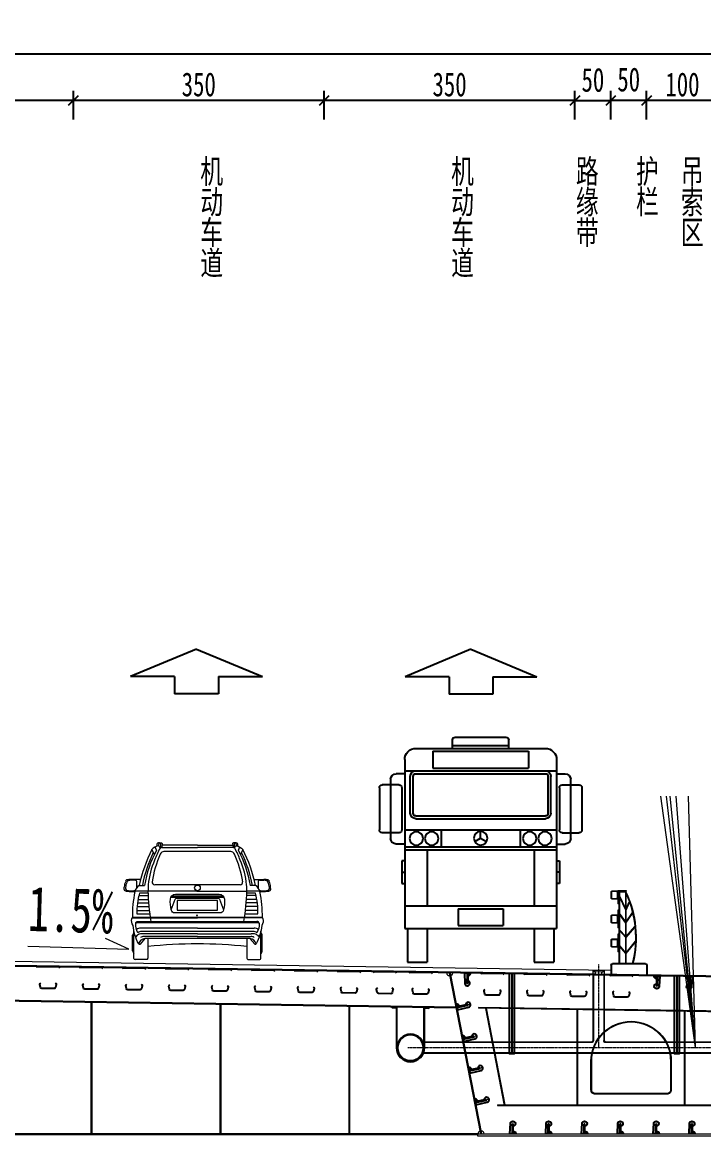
# Model space of a CAD drawing. Extents: x -2611510 to 1021013, y -44073 to 90887.
# Drawn here: x 842984 to 852494, y 47572 to 63108 of the extents above; entities that cross this region are included whole.
import ezdxf

# ---------------------------------------------------------------- set-up
doc = ezdxf.new("R2010")
doc.units = 0
doc.linetypes.add('CENTER', pattern=[2, 1.25, -0.25, 0.25, -0.25])
doc.layers.get('Defpoints').update_dxf_attribs({"color": 8})
for name, color, linetype in [('Dim', 4, 'Continuous'), ('HZ', 2, 'Continuous'), ('车', 4, 'Continuous')]:
    doc.layers.add(name, color=color, linetype=linetype)
for name, color, linetype, lineweight in [('中心线', 2, 'CENTER', 15), ('文字', 7, 'Continuous', 15), ('标注', 3, 'Continuous', 18), ('细实线', 7, 'Continuous', 15), ('钢板粗线', 1, 'Continuous', 25), ('钢板细线', 6, 'Continuous', 15)]:
    doc.layers.add(name, color=color, linetype=linetype, lineweight=lineweight)
doc.styles.add('fs', font='', dxfattribs={"width": 0.7})
doc.styles.add('仿宋字', font='', dxfattribs={"width": 0.7})
doc.styles.get('fs').set_extended_font_data('仿宋_GB2312')
doc.styles.get('仿宋字').set_extended_font_data('仿宋_GB2312')
doc.dimstyles.new('750', dxfattribs={"dimscale": 0, "dimtxt": 2.5, "dimasz": 1, "dimexe": 1, "dimexo": 1, "dimgap": 0, "dimtad": 0, "dimdec": 0, "dimlfac": 0.1, "dimrnd": 0.1, "dimzin": 12, "dimdsep": 46, "dimtxsty": '仿宋字', "dimblk": 'OBLIQUE', "dimcen": -1, "dimclrd": 256, "dimclre": 256, "dimclrt": 256, "dimadec": 4, "dimazin": 0, "dimtp": 2, "dimtm": 3, "dimtfac": 0.5, "dimtdec": 0, "dimtmove": 2, "dimatfit": 3, "dimldrblk": 'OBLIQUE', "dimfxl": 3, "dimfxlon": 1, "dimtvp": 0.7, "dimtolj": 1, "dimtzin": 12, "dimarcsym": 0})

# ---------------------------------------------------------------- blocks, each defined once
blk = doc.blocks.new('_Oblique')
at = {"color": 0, "linetype": 'ByBlock', "lineweight": -2}
blk.add_line((-0.5, -0.5), (0.5, 0.5), dxfattribs=at)
blk = doc.blocks.new('*D80')
at = {"layer": 'Defpoints', "color": 0, "transparency": 16777216}
for p in [(840197, 62017), (840197, 60194), (843697, 60194)]:
    blk.add_point(p, dxfattribs=at)
at = {"layer": 'Dim', "lineweight": -2, "transparency": 16777216}
for p, q in [((840197, 61750), (840197, 62150)), ((843697, 61750), (843697, 62150)), ((843697, 62017), (840197, 62017))]:
    blk.add_line(p, q, dxfattribs=at)
at = {"layer": 'Dim', "lineweight": -2, "transparency": 16777216, "xscale": 133.3333333333333, "yscale": 133.3333333333333, "zscale": 133.3333333333333, "rotation": 180}
blk.add_blockref('_Oblique', (840197, 62017), dxfattribs=at)
at = {"layer": 'Dim', "lineweight": -2, "transparency": 16777216, "xscale": 133.3333333333333, "yscale": 133.3333333333333, "zscale": 133.3333333333333}
blk.add_blockref('_Oblique', (843697, 62017), dxfattribs=at)
at = {"layer": 'Dim', "transparency": 16777216, "insert": (841947, 62239), "char_height": 333.3, "attachment_point": 5, "style": '仿宋字'}
blk.add_mtext('\\A1;350', dxfattribs=at)
blk = doc.blocks.new('*D81')
at = {"layer": 'Defpoints', "color": 0, "transparency": 16777216}
for p in [(843697, 62017), (843697, 60194), (847197, 60194)]:
    blk.add_point(p, dxfattribs=at)
at = {"layer": 'Dim', "lineweight": -2, "transparency": 16777216}
for p, q in [((843697, 61750), (843697, 62150)), ((847197, 61750), (847197, 62150)), ((847197, 62017), (843697, 62017))]:
    blk.add_line(p, q, dxfattribs=at)
at = {"layer": 'Dim', "lineweight": -2, "transparency": 16777216, "xscale": 133.3333333333333, "yscale": 133.3333333333333, "zscale": 133.3333333333333, "rotation": 180}
blk.add_blockref('_Oblique', (843697, 62017), dxfattribs=at)
at = {"layer": 'Dim', "lineweight": -2, "transparency": 16777216, "xscale": 133.3333333333333, "yscale": 133.3333333333333, "zscale": 133.3333333333333}
blk.add_blockref('_Oblique', (847197, 62017), dxfattribs=at)
at = {"layer": 'Dim', "transparency": 16777216, "insert": (845447, 62239), "char_height": 333.3, "attachment_point": 5, "style": '仿宋字'}
blk.add_mtext('\\A1;350', dxfattribs=at)
blk = doc.blocks.new('*D83')
at = {"layer": 'Defpoints', "color": 0, "transparency": 16777216}
for p in [(859447, 62668), (819447, 59228), (859447, 59228)]:
    blk.add_point(p, dxfattribs=at)
at = {"layer": 'Dim', "lineweight": -2, "transparency": 16777216}
for p, q in [((819447, 62401), (819447, 62801)), ((859447, 62401), (859447, 62801)), ((819447, 62668), (859447, 62668))]:
    blk.add_line(p, q, dxfattribs=at)
at = {"layer": 'Dim', "lineweight": -2, "transparency": 16777216, "xscale": 133.3333333333333, "yscale": 133.3333333333333, "zscale": 133.3333333333333, "rotation": 180}
blk.add_blockref('_Oblique', (819447, 62668), dxfattribs=at)
at = {"layer": 'Dim', "lineweight": -2, "transparency": 16777216, "xscale": 133.3333333333333, "yscale": 133.3333333333333, "zscale": 133.3333333333333}
blk.add_blockref('_Oblique', (859447, 62668), dxfattribs=at)
at = {"layer": 'Dim', "transparency": 16777216, "insert": (839447, 62889), "char_height": 333.3, "attachment_point": 5, "style": '仿宋字'}
blk.add_mtext('\\A1;4000', dxfattribs=at)
blk = doc.blocks.new('*D85')
at = {"layer": 'Defpoints', "color": 0, "transparency": 16777216}
for p in [(847197, 62017), (847197, 60194), (850697, 60194)]:
    blk.add_point(p, dxfattribs=at)
at = {"layer": 'Dim', "lineweight": -2, "transparency": 16777216}
for p, q in [((847197, 61750), (847197, 62150)), ((850697, 61750), (850697, 62150)), ((850697, 62017), (847197, 62017))]:
    blk.add_line(p, q, dxfattribs=at)
at = {"layer": 'Dim', "lineweight": -2, "transparency": 16777216, "xscale": 133.3333333333333, "yscale": 133.3333333333333, "zscale": 133.3333333333333, "rotation": 180}
blk.add_blockref('_Oblique', (847197, 62017), dxfattribs=at)
at = {"layer": 'Dim', "lineweight": -2, "transparency": 16777216, "xscale": 133.3333333333333, "yscale": 133.3333333333333, "zscale": 133.3333333333333}
blk.add_blockref('_Oblique', (850697, 62017), dxfattribs=at)
at = {"layer": 'Dim', "transparency": 16777216, "insert": (848947, 62239), "char_height": 333.3, "attachment_point": 5, "style": '仿宋字'}
blk.add_mtext('\\A1;350', dxfattribs=at)
blk = doc.blocks.new('*D88')
at = {"layer": 'Defpoints', "color": 0, "transparency": 16777216}
for p in [(851697, 62017), (851697, 60194), (852697, 60194)]:
    blk.add_point(p, dxfattribs=at)
at = {"layer": 'Dim', "lineweight": -2, "transparency": 16777216}
for p, q in [((851697, 61750), (851697, 62150)), ((852697, 61750), (852697, 62150)), ((852697, 62017), (851697, 62017))]:
    blk.add_line(p, q, dxfattribs=at)
at = {"layer": 'Dim', "lineweight": -2, "transparency": 16777216, "xscale": 133.3333333333333, "yscale": 133.3333333333333, "zscale": 133.3333333333333, "rotation": 180}
blk.add_blockref('_Oblique', (851697, 62017), dxfattribs=at)
at = {"layer": 'Dim', "lineweight": -2, "transparency": 16777216, "xscale": 133.3333333333333, "yscale": 133.3333333333333, "zscale": 133.3333333333333}
blk.add_blockref('_Oblique', (852697, 62017), dxfattribs=at)
at = {"layer": 'Dim', "transparency": 16777216, "insert": (852197, 62239), "char_height": 333.3, "attachment_point": 5, "style": '仿宋字'}
blk.add_mtext('\\A1;100', dxfattribs=at)
blk = doc.blocks.new('*D92')
at = {"layer": 'Defpoints', "color": 0, "transparency": 16777216}
for p in [(851197, 62017), (851197, 60194), (851697, 60194)]:
    blk.add_point(p, dxfattribs=at)
at = {"layer": 'Dim', "lineweight": -2, "transparency": 16777216}
for p, q in [((851197, 61750), (851197, 62150)), ((851697, 61750), (851697, 62150)), ((851697, 62017), (851197, 62017))]:
    blk.add_line(p, q, dxfattribs=at)
at = {"layer": 'Dim', "lineweight": -2, "transparency": 16777216, "xscale": 133.3333333333333, "yscale": 133.3333333333333, "zscale": 133.3333333333333, "rotation": 180}
blk.add_blockref('_Oblique', (851197, 62017), dxfattribs=at)
at = {"layer": 'Dim', "lineweight": -2, "transparency": 16777216, "xscale": 133.3333333333333, "yscale": 133.3333333333333, "zscale": 133.3333333333333}
blk.add_blockref('_Oblique', (851697, 62017), dxfattribs=at)
at = {"layer": 'Dim', "transparency": 16777216, "insert": (851447, 62308), "char_height": 333.3, "attachment_point": 5, "style": '仿宋字'}
blk.add_mtext('\\A1;50', dxfattribs=at)
blk = doc.blocks.new('*D93')
at = {"layer": 'Defpoints', "color": 0, "transparency": 16777216}
for p in [(851197, 62017), (850697, 60194), (851197, 60194)]:
    blk.add_point(p, dxfattribs=at)
at = {"layer": 'Dim', "lineweight": -2, "transparency": 16777216}
for p, q in [((850697, 61750), (850697, 62150)), ((851197, 61750), (851197, 62150)), ((850697, 62017), (851197, 62017))]:
    blk.add_line(p, q, dxfattribs=at)
at = {"layer": 'Dim', "lineweight": -2, "transparency": 16777216, "xscale": 133.3333333333333, "yscale": 133.3333333333333, "zscale": 133.3333333333333, "rotation": 180}
blk.add_blockref('_Oblique', (850697, 62017), dxfattribs=at)
at = {"layer": 'Dim', "lineweight": -2, "transparency": 16777216, "xscale": 133.3333333333333, "yscale": 133.3333333333333, "zscale": 133.3333333333333}
blk.add_blockref('_Oblique', (851197, 62017), dxfattribs=at)
at = {"layer": 'Dim', "transparency": 16777216, "insert": (850947, 62303), "char_height": 333.3, "attachment_point": 5, "style": '仿宋字'}
blk.add_mtext('\\A1;50', dxfattribs=at)
blk = doc.blocks.new('34')
at = {"layer": 'HZ', "color": 7}
for p, q in [((1702.911, 35.441), (1702.911, 35.833)), ((1705.397, 35.964), (1703.042, 35.964)), ((1705.528, 35.441), (1705.528, 35.833)), ((1707.229, 35.441), (1701.209, 35.441)), ((1706.444, 35.31), (1701.995, 35.31)), ((1701.995, 35.31), (1701.995, 34.525)), ((1705.528, 35.572), (1702.911, 35.572)), ((1706.444, 35.31), (1706.444, 34.525)), ((1700.686, 34.917), (1700.686, 27.065)), ((1707.753, 34.917), (1707.753, 27.065)), ((1700.686, 34.263), (1700.293, 34.263)), ((1707.753, 34.394), (1700.686, 34.394)), ((1707.229, 34.263), (1701.209, 34.263)), ((1706.444, 34.525), (1701.995, 34.525)), ((1707.753, 34.263), (1708.145, 34.263)), ((1700.424, 33.739), (1699.639, 33.739)), ((1700.032, 34.001), (1700.032, 31.253)), ((1700.948, 32.431), (1700.948, 34.132)), ((1701.079, 32.431), (1701.079, 34.132)), ((1707.36, 32.431), (1707.36, 34.132)), ((1707.491, 32.431), (1707.491, 34.132)), ((1708.015, 33.739), (1708.8, 33.739)), ((1708.407, 34.001), (1708.407, 31.253)), ((1699.508, 33.609), (1699.508, 31.657)), ((1700.555, 33.609), (1700.555, 31.646)), ((1707.884, 33.609), (1707.884, 31.646)), ((1708.931, 33.609), (1708.931, 31.657)), ((1707.229, 32.3), (1701.209, 32.3)), ((1707.229, 32.169), (1701.209, 32.169)), ((1707.753, 31.646), (1700.686, 31.646)), ((1702.387, 31.646), (1702.387, 30.86)), ((1706.052, 31.646), (1706.052, 30.86)), ((1700.424, 31.515), (1699.639, 31.515)), ((1704.219, 31.262), (1703.945, 31.104)), ((1704.219, 31.262), (1704.219, 31.578)), ((1704.494, 31.104), (1704.219, 31.262)), ((1708.015, 31.515), (1708.8, 31.515)), ((1700.686, 30.991), (1700.293, 30.991)), ((1707.753, 30.86), (1700.686, 30.86)), ((1707.753, 30.729), (1700.686, 30.729)), ((1701.733, 30.729), (1701.733, 28.112)), ((1706.706, 30.729), (1706.706, 28.112)), ((1707.753, 30.991), (1708.145, 30.991)), ((1700.686, 30.206), (1700.555, 30.206)), ((1700.555, 30.206), (1700.555, 29.159)), ((1707.753, 30.206), (1707.884, 30.206)), ((1707.884, 30.206), (1707.884, 29.159)), ((1700.555, 29.682), (1700.686, 29.682)), ((1707.884, 29.682), (1707.753, 29.682)), ((1700.555, 29.159), (1700.686, 29.159)), ((1707.884, 29.159), (1707.753, 29.159)), ((1707.753, 28.112), (1700.686, 28.112)), ((1703.172, 27.981), (1703.172, 27.196)), ((1705.266, 27.981), (1703.172, 27.981)), ((1705.266, 27.981), (1705.266, 27.196)), ((1707.753, 27.065), (1700.686, 27.065)), ((1700.817, 27.065), (1700.817, 25.495)), ((1701.733, 27.065), (1701.733, 25.495)), ((1705.266, 27.196), (1703.172, 27.196)), ((1706.706, 27.065), (1706.706, 25.495)), ((1707.622, 27.065), (1707.622, 25.495)), ((1701.733, 25.495), (1700.817, 25.495)), ((1707.622, 25.495), (1706.706, 25.495))]:
    blk.add_line(p, q, dxfattribs=at)
for centre, radius in [((1701.228, 31.25), 0.314), ((1701.94, 31.25), 0.314), ((1704.219, 31.262), 0.317), ((1706.499, 31.25), 0.314), ((1707.211, 31.25), 0.314)]:
    blk.add_circle(centre, radius, dxfattribs=at)
for centre, radius, start, end in [((1703.042, 35.833), 0.131, 90, 180), ((1705.397, 35.833), 0.131, 0, 90), ((1701.209, 34.917), 0.523, 90, 180), ((1707.229, 34.917), 0.523, 0, 90), ((1700.293, 34.001), 0.262, 90, 180), ((1701.209, 34.132), 0.262, 90, 180), ((1701.209, 34.132), 0.131, 90, 180), ((1707.229, 34.132), 0.262, 0, 90), ((1707.229, 34.132), 0.131, 0, 90), ((1708.145, 34.001), 0.262, 0, 90), ((1699.639, 33.609), 0.131, 90, 180), ((1700.424, 33.609), 0.131, 0, 90), ((1708.015, 33.609), 0.131, 90, 180), ((1708.8, 33.609), 0.131, 0, 90), ((1701.209, 32.431), 0.262, 180, 270), ((1701.209, 32.431), 0.131, 180, 270), ((1707.229, 32.431), 0.262, 270, 0), ((1707.229, 32.431), 0.131, 270, 0), ((1699.639, 31.646), 0.131, 180, 270), ((1700.424, 31.646), 0.131, 270, 0), ((1708.015, 31.646), 0.131, 180, 270), ((1708.8, 31.646), 0.131, 270, 0), ((1700.293, 31.253), 0.262, 180, 270), ((1708.145, 31.253), 0.262, 270, 0)]:
    blk.add_arc(centre, radius, start, end, dxfattribs=at)
blk = doc.blocks.new('小车')
at = {"layer": '标注', "color": 150}
for p, q in [((-0.486, 1.289), (-0.489, 1.252)), ((-0.486, 1.289), (-0.454, 1.289)), ((-0.443, 1.281), (-0.451, 1.231)), ((0.443, 1.281), (0.451, 1.231)), ((0.486, 1.289), (0.455, 1.289)), ((0.487, 1.289), (0.489, 1.252)), ((-0.517, 1.196), (-0.534, 1.237)), ((-0.451, 1.231), (0, 1.231)), ((0, 1.258), (0.447, 1.258)), ((0, 1.231), (0, 1.231)), ((0.517, 1.196), (0.534, 1.237)), ((-0.926, 0.7), (-0.925, 0.73)), ((-0.717, 0.827), (-0.838, 0.828)), ((-0.79, 0.816), (-0.838, 0.816)), ((-0.735, 0.752), (-0.668, 0.752)), ((0, 0.76), (-0.539, 0.76)), ((0.539, 0.76), (0, 0.76)), ((0.735, 0.752), (0.668, 0.752)), ((0.717, 0.827), (0.838, 0.828)), ((0.79, 0.816), (0.838, 0.816)), ((0.926, 0.7), (0.925, 0.73)), ((-0.75, 0.575), (-0.618, 0.575)), ((-0.74, 0.623), (-0.622, 0.623)), ((-0.624, 0.653), (-0.732, 0.653)), ((0.751, 0.575), (0.619, 0.575)), ((0.74, 0.623), (0.623, 0.623)), ((-0.762, 0.485), (-0.613, 0.485)), ((-0.757, 0.531), (-0.616, 0.531)), ((0.764, 0.435), (0.608, 0.435)), ((0.762, 0.485), (0.613, 0.485)), ((0.758, 0.531), (0.616, 0.531)), ((-0.82, 0.343), (0, 0.343)), ((-0.763, 0.392), (-0.602, 0.391)), ((-0.003, 0.297), (0.752, 0.297)), ((0.82, 0.343), (0, 0.343)), ((-0.802, -0.17), (-0.801, 0.175)), ((0, 0.213), (-0.717, 0.213)), ((0, 0.142), (-0.677, 0.142)), ((0, 0.213), (0.718, 0.213)), ((0, 0.142), (0.677, 0.142)), ((0.802, -0.17), (0.802, 0.175)), ((-0.818, -0.073), (-0.818, 0.122)), ((-0.774, 0.108), (-0.78, 0.101)), ((-0.774, 0.108), (-0.776, 0.106)), ((-0.774, 0.108), (-0.774, 0.108)), ((-0.624, 0.08), (-0.624, -0.166)), ((-0.003, 0.106), (0.678, 0.106)), ((0.625, 0.08), (0.625, -0.166)), ((0.774, 0.108), (0.777, 0.106)), ((0.774, 0.108), (0.774, 0.108)), ((0.819, -0.073), (0.819, 0.122)), ((-0.635, -0.182), (-0.787, -0.182)), ((0.636, -0.182), (0.787, -0.182))]:
    blk.add_line(p, q, dxfattribs=at)
for points in [[(-0.452, 1.231, 0.172866), (-0.471, 1.221, 0.047073), (-0.54, 1.071, 0.079972), (-0.621, 0.759, 0.011505), (-0.624, 0.68), (-0.765, 0.68, 0.145591), (-0.789, 0.673, 0.061623), (-0.82, 0.343, 0.061623)], [(-0.543, 1.146), (-0.555, 1.166), (-0.574, 1.204, 0.063342), (-0.735, 0.751, 0.063342)], [(0.82, 0.343, 0.061623), (0.789, 0.673, 0.145591), (0.765, 0.68), (0.624, 0.68, 0.011505), (0.622, 0.759, 0.079972), (0.54, 1.071, 0.047073), (0.471, 1.221, -0.116952), (0.489, 1.252, -0.181877), (0.574, 1.204), (0.555, 1.166), (0.544, 1.146)], [(0.735, 0.751, 0.063342), (0.574, 1.204, 0.063342)], [(-0.33, 0.444), (-0.28, 0.576, -0.327516), (-0.259, 0.589), (0, 0.589), (0.259, 0.589, -0.327516), (0.28, 0.576), (0.33, 0.444)], [(0.602, 0.391), (0.763, 0.392, 0.07958), (0.732, 0.653), (0.625, 0.653)], [(0.741, 0.012, 0.343237), (0.662, 0.08), (0, 0.08), (-0.662, 0.08), (-0.724, 0.01, -0.537894), (-0.74, 0.013, -0.109459), (-0.812, 0.246, -0.241867), (-0.827, 0.331, -0.331193), (-0.814, 0.346, -0.075367), (-0.793, 0.351), (0, 0.351), (0.793, 0.351, -0.075367), (0.814, 0.346, -0.331193), (0.827, 0.331, -0.241867), (0.812, 0.246, -0.109459), (0.74, 0.013, -0.537894), (0.724, 0.01), (0.662, 0.08)], [(-0.779, 0.275, -0.118814), (-0.74, 0.284), (0, 0.284), (0.741, 0.284, -0.118814), (0.779, 0.275, -0.156607), (0.75, 0.152, 0.178906), (0.707, 0.169), (0, 0.169), (-0.707, 0.169, 0.178906), (-0.75, 0.152, -0.156607), (-0.779, 0.275, -0.35687), (-0.751, 0.297), (0.003, 0.297)], [(0.003, 0.106), (-0.678, 0.106, 0.143263), (-0.717, 0.095)], [(0.625, -0.018, 0.018849), (0, 0.014, 0.018849), (-0.624, -0.018, 0.018849)]]:
    blk.add_lwpolyline(points, format="xyb", dxfattribs=at)
for points in [[(0, 1.258), (-0.447, 1.258)], [(0.424, 1.178), (0, 1.178), (-0.424, 1.178)], [(0.451, 1.231), (0, 1.231)], [(0.006, 0.68), (-0.624, 0.68)], [(-0.332, 0.605), (0, 0.605), (0.332, 0.605)], [(-0.324, 0.619), (0, 0.619), (0.324, 0.619)], [(-0.006, 0.68), (0.624, 0.68)], [(-0.764, 0.435), (-0.607, 0.435)]]:
    blk.add_lwpolyline(points, dxfattribs=at)
blk.add_lwpolyline([(-0.33, 0.444, -0.069548), (-0.341, 0.577, -0.383803), (-0.277, 0.641), (0, 0.641), (0.277, 0.641, -0.383803), (0.342, 0.577, -0.069548), (0.331, 0.444, -0.366402), (0.283, 0.404), (0, 0.404), (-0.283, 0.404, -0.366402)], format="xyb", close=True, dxfattribs=at)
blk.add_lwpolyline([(0.254, 0.56), (0, 0.56), (-0.254, 0.56), (-0.254, 0.44), (0, 0.44), (0.254, 0.44)], close=True, dxfattribs=at)
for centre, radius in [((0.001, 0.72), 0.0355), ((-0.005, 0.373), 0.00548)]:
    blk.add_circle(centre, radius, dxfattribs=at)
for centre, radius, start, end in [((-0.49, 1.264), 0.0223, 139.4552, 173.2019), ((-0.482, 1.264), 0.0298, 173.2019, 212.2235), ((-0.486, 1.261), 0.0276, 112.4906, 139.4552), ((-0.483, 1.256), 0.0331, 94.2343, 112.4906), ((-0.484, 1.268), 0.0213, 51.4785, 94.2343), ((-0.495, 1.254), 0.0389, 34.5705, 51.4785), ((-0.746, 1.27), 0.283, 350.7165, 1.2227), ((-0.454, 1.277), 0.0117, 18.0542, 90), ((0.455, 1.277), 0.0117, 90, 161.9458), ((0.496, 1.254), 0.0389, 128.5215, 145.4295), ((0.746, 1.27), 0.283, 178.7773, 189.2835), ((0.485, 1.268), 0.0213, 85.7657, 128.5215), ((0.484, 1.256), 0.0331, 67.5094, 85.7657), ((0.486, 1.261), 0.0276, 40.5448, 67.5094), ((0.49, 1.264), 0.0223, 6.7981, 40.5448), ((0.482, 1.264), 0.0298, 327.7765, 6.7981), ((0.968, 0.428), 1.694, 154.1415, 169.0056), ((0.724, 0.525), 1.41, 151.5982, 170.7551), ((-0.469, 1.115), 0.138, 98.4526, 139.685), ((0.826, 0.573), 1.416, 156.132, 170.9153), ((-0.545, 1.199), 0.077, 16.7771, 43.4594), ((-0.416, 1.123), 0.0571, 95.8138, 156.132), ((0.416, 1.123), 0.0571, 23.868, 84.1862), ((0.447, 1.199), 0.0322, 42.4212, 81.6514), ((-0.826, 0.573), 1.416, 9.0847, 23.868), ((-0.723, 0.525), 1.41, 9.2449, 28.4018), ((-0.967, 0.428), 1.694, 10.9944, 25.8585), ((-0.64, 0.706), 0.285, 160.2234, 175.1314), ((-0.883, 0.715), 0.0267, 158.6011, 230.2375), ((-0.887, 0.799), 0.0221, 107.0533, 169.1728), ((-0.521, 0.659), 0.393, 160.5314, 170.4026), ((-0.839, 0.641), 0.187, 89.7894, 107.0533), ((-0.867, 0.787), 0.025, 101.423, 172.2356), ((-0.449, -1.834), 2.678, 98.3463, 99.0847), ((-0.784, 0.799), 0.0178, 1.5287, 115.4928), ((-0.638, 0.623), 0.161, 127.0043, 160.4465), ((-2.582, 0.751), 1.816, 359.084, 1.5287), ((-0.539, 0.793), 0.0327, 173.4394, 270), ((0.539, 0.793), 0.0327, 270, 6.5606), ((0.638, 0.623), 0.161, 19.5535, 52.9957), ((2.582, 0.751), 1.816, 178.4713, 180.916), ((0.784, 0.799), 0.0178, 64.5072, 178.4713), ((0.839, 0.641), 0.187, 72.9467, 90.2106), ((0.45, -1.834), 2.678, 80.9153, 81.6537), ((0.867, 0.787), 0.025, 7.7644, 78.577), ((0.521, 0.659), 0.393, 9.5974, 19.4686), ((0.887, 0.799), 0.0221, 10.8272, 72.9467), ((0.884, 0.715), 0.0267, 309.7625, 21.3989), ((0.64, 0.706), 0.285, 4.8686, 19.7766), ((-0.902, 0.705), 0.0248, 191.3176, 232.6477), ((-0.881, 0.763), 0.0857, 245.3071, 268.1339), ((-0.87, 0.751), 0.0645, 241.9378, 269.4387), ((-0.776, 2.219), 1.546, 265.9839, 269.5091), ((-0.834, 0.951), 0.267, 261.9923, 269.0143), ((-0.836, 1.036), 0.352, 269.6452, 278.1952), ((0.069, 0.425), 0.833, 164.1157, 182.3158), ((2.029, 0.742), 2.654, 181.3371, 189.6393), ((-2.029, 0.742), 2.654, 350.3607, 358.6629), ((0.836, 1.036), 0.352, 261.8048, 270.3548), ((0.776, 2.219), 1.546, 270.4909, 274.0161), ((0.834, 0.951), 0.267, 270.9857, 278.0077), ((0.87, 0.751), 0.0645, 270.5613, 298.0622), ((0.881, 0.763), 0.0857, 271.8661, 294.6929), ((0.902, 0.705), 0.0248, 307.3523, 348.6824), ((0.752, 0.269), 0.0282, 11.4402, 90), ((-0.748, 0.111), 0.0709, 138.3966, 170.8829), ((-0.717, 0.128), 0.0849, 90, 126.6234), ((-0.677, -0.091), 0.233, 90, 104.0668), ((0.677, -0.091), 0.233, 75.9332, 90), ((0.718, 0.128), 0.0849, 53.3766, 90), ((0.749, 0.111), 0.0709, 9.1171, 41.6034), ((-0.715, 0.06), 0.0767, 104.0668, 141.1478), ((-0.658, -0.004), 0.084, 92.694, 168.4705), ((0.678, 0.033), 0.0737, 57.3884, 90), ((0.715, 0.06), 0.0767, 38.8522, 75.9332), ((-0.725, -0.056), 0.0947, 190.7253, 215.5303), ((0.726, -0.056), 0.0947, 324.4697, 349.2747), ((-0.787, -0.167), 0.0149, 189.4848, 270), ((-0.641, -0.166), 0.0171, 290.6939, 0), ((0.642, -0.166), 0.0171, 180, 249.3061), ((0.787, -0.167), 0.0149, 270, 350.5152)]:
    blk.add_arc(centre, radius, start, end, dxfattribs=at)
blk = doc.blocks.new('A$C1F375032')
at = {"layer": '车', "ltscale": 1000}
for p, q in [((-0.838, 1.048), (-0.838, 1.716)), ((-0.838, 1.716), (0.838, 1.716)), ((0.838, 1.048), (0.838, 1.716)), ((0, 0), (-2.524, 1.048)), ((-0.838, 1.048), (-2.524, 1.048)), ((0, 0), (2.524, 1.048)), ((0.838, 1.048), (2.524, 1.048))]:
    blk.add_line(p, q, dxfattribs=at)
blk = doc.blocks.new('U型肋1')
at = {"layer": 'Defpoints'}
blk.add_line((-160, 0), (160, 0), dxfattribs=at)
at = {"layer": '钢板粗线', "color": 6}
for p, q in [((148, -10), (160, 0)), ((-148, -10), (-160, 0))]:
    blk.add_line(p, q, dxfattribs=at)
blk.add_lwpolyline([(-99, -220, 0.414266), (-114, -245), (-104, -285, 0.348876), (-85, -300), (85, -300, 0.348876), (104, -285), (114, -245, 0.414091), (99, -220, 0.414091)], format="xyb", dxfattribs=at)
blk = doc.blocks.new('12-140加劲 有过焊孔')
at = {"layer": 'Defpoints'}
blk.add_line((0, 0), (0, 140), dxfattribs=at)
at = {"layer": '钢板粗线', "color": 7}
for p, q in [((-6, 0), (-6, 140)), ((-6, 140), (6, 140)), ((6, 0), (6, 140)), ((41, 0), (35, 141)), ((-41, 0), (41, 0))]:
    blk.add_line(p, q, dxfattribs=at)
for centre, start, end in [((0, 140), 2.441, 260.1291), ((-6, 0), 90, 180)]:
    blk.add_arc(centre, 35, start, end, dxfattribs=at)
blk = doc.blocks.new('14-160加劲 有过焊孔')
at = {"layer": 'Defpoints'}
blk.add_line((38609, 31489), (38609, 31649), dxfattribs=at)
at = {"layer": '钢板粗线', "color": 7}
for p, q in [((38602, 31489), (38602, 31649)), ((38602, 31649), (38616, 31649)), ((38616, 31489), (38616, 31649)), ((38651, 31489), (38644, 31651)), ((38567, 31489), (38651, 31489))]:
    blk.add_line(p, q, dxfattribs=at)
for centre, start, end in [((38609, 31649), 2.4932, 258.463), ((38602, 31489), 90, 180)]:
    blk.add_arc(centre, 35, start, end, dxfattribs=at)
blk = doc.blocks.new('排水')
at = {"layer": 'Defpoints', "color": 8}
for p, q in [((-3170, -64), (-3170, -1144)), ((-870, -29), (-870, -1144))]:
    blk.add_line(p, q, dxfattribs=at)
at = {"layer": '中心线', "color": 8, "ltscale": 0.3}
for p, q in [((-4170, 24), (-4170, -958)), ((-2080, 108), (-2080, -1058)), ((-4070, -1058), (580, -1058))]:
    blk.add_line(p, q, dxfattribs=at)
blk.add_arc((-4070, -958), 100, 180, 270, dxfattribs=at)
at = {"layer": '细实线', "color": 8}
for p, q in [((-4250, -78), (-4250, -958)), ((-4242, -79), (-4242, -958)), ((-4098, -77), (-4098, -958)), ((-4090, -77), (-4090, -958)), ((-2160, -48), (-2160, -958)), ((-2152, -48), (-2152, -958)), ((-2008, -46), (-2008, -958)), ((-2000, -46), (-2000, -958)), ((-4070, -978), (-2180, -978)), ((-4070, -986), (-2180, -986)), ((-1980, -978), (374, -978)), ((-1980, -986), (370, -986)), ((-4070, -1130), (370, -1130)), ((-4070, -1138), (374, -1138))]:
    blk.add_line(p, q, dxfattribs=at)
for points in [[(-2124, -33), (-2124, 2), (-2144, 2), (-2144, 18), (-2160, 18), (-2160, -32)], [(-2036, -30), (-2036, 5), (-2016, 5), (-2016, 21), (-2000, 21), (-2000, -30)]]:
    blk.add_lwpolyline(points, dxfattribs=at)
blk.add_lwpolyline([(-2144, 18), (-2016, 20), (-2016, 5), (-2144, 3)], close=True, dxfattribs=at)
for centre, radius, start, end in [((-4070, -958), 180, 180, 270), ((-4070, -958), 172, 180, 270), ((-4070, -958), 28, 180, 270), ((-4070, -958), 20, 180, 270), ((-2180, -958), 20, 270, 0), ((-2180, -958), 28, 270, 0), ((-1980, -958), 28, 180, 270), ((-1980, -958), 20, 180, 270)]:
    blk.add_arc(centre, radius, start, end, dxfattribs=at)
at = {"layer": '钢板粗线', "color": 8}
for p, q in [((356, -1058), (356, -497)), ((733, -1058), (733, -491))]:
    blk.add_line(p, q, dxfattribs=at)
for points in [[(-3203, -64), (-3203, -1144), (-3138, -1144), (-3138, -63)], [(-903, -30), (-903, -1144), (-838, -1144), (-838, -29)]]:
    blk.add_lwpolyline(points, dxfattribs=at)
blk.add_lwpolyline([(799, -490), (799, -496), (739, -497), (739, -1058, -1), (350, -1058), (350, -503), (290, -504), (290, -498)], format="xyb", dxfattribs=at)
for radius in [188, 180]:
    blk.add_circle((544, -1058), radius, dxfattribs=at)
blk = doc.blocks.new('边护栏')
at = {"color": 1}
for p, q in [((100, 1030), (-13, 1030)), ((-13, 1030), (-13, 1020)), ((-13, 10), (-13, 1020)), ((90, 1020), (-13, 1020)), ((90, 1008), (-13, 1008)), ((-10, 10), (-10, 1020)), ((-8, 10), (-8, 1008)), ((-8, 774), (78, 958)), ((-8, 765), (78, 948)), ((-8, 755), (78, 939)), ((78, 1008), (78, 10)), ((90, 1020), (90, 10)), ((100, 1030), (100, 840)), ((-13, 755), (-62, 860)), ((-13, 765), (-60, 866)), ((-13, 774), (-58, 871)), ((90, 840), (100, 840)), ((-10, 573), (-105, 709)), ((-13, 583), (-104, 714)), ((-13, 590), (-103, 719)), ((-10, 573), (78, 698)), ((-8, 590), (78, 712)), ((-8, 583), (78, 705)), ((90, 755), (100, 755)), ((100, 755), (100, 505)), ((-13, 380), (-137, 518)), ((-13, 374), (-137, 513)), ((-13, 386), (-136, 524)), ((-8, 386), (78, 481)), ((-8, 380), (78, 475)), ((-8, 374), (78, 469)), ((90, 505), (100, 505)), ((-13, 160), (-143, 321)), ((-13, 154), (-143, 315)), ((90, 420), (100, 420)), ((100, 420), (100, 170)), ((-13, 147), (-143, 308)), ((-8, 160), (78, 265)), ((-8, 154), (78, 259)), ((-8, 147), (78, 253)), ((90, 170), (100, 170)), ((-285, 10), (175, 10)), ((-285, 0), (175, 0)), ((-310, -15), (-310, -150)), ((200, -141), (-310, -150)), ((-300, -15), (-300, -150)), ((190, -15), (190, -141)), ((200, -15), (200, -141))]:
    blk.add_line(p, q, dxfattribs=at)
for points in [[(200, 1000), (200, 930, -0.414214), (180, 910), (120, 910, -0.414214), (100, 930), (100, 1000, -0.414214), (120, 1020), (180, 1020, -0.414214)], [(192, 1000), (192, 930, -0.414214), (180, 918), (120, 918, -0.414214), (108, 930), (108, 1000, -0.414214), (120, 1012), (180, 1012, -0.414214)], [(200, 665), (200, 595, -0.414214), (180, 575), (120, 575, -0.414214), (100, 595), (100, 665, -0.414214), (120, 685), (180, 685, -0.414214)], [(192, 665), (192, 595, -0.414214), (180, 583), (120, 583, -0.414214), (108, 595), (108, 665, -0.414214), (120, 677), (180, 677, -0.414214)], [(200, 330), (200, 260, -0.414214), (180, 240), (120, 240, -0.414214), (100, 260), (100, 330, -0.414214), (120, 350), (180, 350, -0.414214)], [(192, 330), (192, 260, -0.414214), (180, 248), (120, 248, -0.414214), (108, 260), (108, 330, -0.414214), (120, 342), (180, 342, -0.414214)]]:
    blk.add_lwpolyline(points, format="xyb", close=True, dxfattribs=at)
for centre, radius, start, end in [((1346, 372), 1500, 154.8932, 193.9471), ((1346, 372), 1490, 155.7268, 194.0427), ((-285, -15), 25, 90, 180), ((175, -15), 25, 360, 90), ((175, -15), 15, 360, 90), ((-285, -15), 15, 90, 180)]:
    blk.add_arc(centre, radius, start, end, dxfattribs=at)

msp = doc.modelspace()

# ---------------------------------------------------------------- linework, layer by layer
at = {"lineweight": 15}
for p in [(851888.6, 52307.8), (851970.9, 52307.8), (852020.5, 52307.8), (852105.3, 52307.8), (852276.3, 52307.8)]:
    msp.add_line(p, (852373, 48803), dxfattribs=at)
at = {"layer": 'Defpoints'}
for p, q in [((848946.7, 49857.6), (849385.5, 47600.1)), ((849036.3, 49360.2), (839446.9, 49504.1))]:
    msp.add_line(p, q, dxfattribs=at)
at = {"layer": 'Defpoints', "color": 8}
for p, q in [((854365.8, 49280.3), (849351.8, 49355.5)), ((849452.1, 49354), (849715.2, 48000.1)), ((850730.5, 48005.1), (850730.5, 49329.8)), ((852230.5, 48005.1), (852230.5, 49307.3)), ((849615.2, 48000.1), (853198.9, 48000.1))]:
    msp.add_line(p, q, dxfattribs=at)
at = {"layer": '文字'}
for p, q in [((843060.8, 50216.5), (844470.4, 50175.1)), ((844470.4, 50175.1), (844143.7, 50323.3))]:
    msp.add_line(p, q, dxfattribs=at)
at = {"layer": '钢板细线'}
for p, q in [((848942.7, 49841.7), (849378.4, 47600.1)), ((848957, 49841.5), (849392.6, 47600.1)), ((849035.1, 49366.3), (839446.7, 49510.1)), ((849037.4, 49354.2), (839446.7, 49498.1)), ((843940.7, 49430.7), (843940.7, 47600.1)), ((843952.7, 49430.5), (843952.7, 47600.1)), ((845740.7, 49403.7), (845740.7, 47600.1)), ((845752.7, 49403.5), (845752.7, 47600.1)), ((847540.7, 49376.7), (847540.7, 47600.1)), ((847552.7, 49376.5), (847552.7, 47600.1)), ((849351.9, 49360.5), (849351.7, 49350.5)), ((854365.7, 49275.3), (849351.7, 49350.5)), ((854365.8, 49285.3), (849351.9, 49360.5)), ((849447.9, 49349.1), (849709.2, 48005.1)), ((849458.2, 49348.9), (849719.4, 48005.1)), ((850725.5, 48005.1), (850725.5, 49329.9)), ((850735.5, 48005.1), (850735.5, 49329.7)), ((852225.5, 48005.1), (852225.5, 49307.4)), ((852235.5, 48005.1), (852235.5, 49307.2)), ((849615.2, 48005.1), (849615.2, 47995.1)), ((849615.2, 48005.1), (853198.9, 48005.1)), ((849615.2, 47995.1), (853198.9, 47995.1)), ((849335.5, 47600.1), (839446.7, 47600.1)), ((849335.5, 47584.1), (839446.7, 47584.1)), ((849335.5, 47600.1), (853325.5, 47600.1)), ((849335.5, 47600.1), (849335.5, 47572.1)), ((849335.5, 47572.1), (853325.5, 47572.1))]:
    msp.add_line(p, q, dxfattribs=at)
for points in [[(851196.7, 49878.9), (839697, 50051.4)], [(859446.7, 49841.7), (853146.6, 49778.6), (839446.7, 49984.1)], [(859446.7, 49857.7), (853146.7, 49794.6), (839446.9, 50000.1)]]:
    msp.add_lwpolyline(points, dxfattribs=at)
for points in [[(850920.5, 48610.1, -1), (852040.5, 48610.1), (852040.5, 48210.1, -0.4142136), (851980.5, 48150.1), (850980.5, 48150.1, -0.4142136), (850920.5, 48210.1)], [(850930.5, 48610.1, -1), (852030.5, 48610.1), (852030.5, 48210.1, -0.4142136), (851980.5, 48160.1), (850980.5, 48160.1, -0.4142136), (850930.5, 48210.1)]]:
    msp.add_lwpolyline(points, format="xyb", close=True, dxfattribs=at)
for centre, start, end in [((848942.7, 49841.7), 179.14063, 281), ((848957, 49841.5), 281, 359.13766), ((849378.4, 47600.1), 101, 180), ((849392.6, 47600.1), 0, 101)]:
    msp.add_arc(centre, 35, start, end, dxfattribs=at)

# ---------------------------------------------------------------- block references
at = {"color": 0, "linetype": 'Continuous', "xscale": -300, "yscale": 300, "zscale": 300}
msp.add_blockref('34', (1360646.2, 42344.8), dxfattribs=at)
at = {"xscale": 1105.263157899026, "yscale": 1105.263157899026, "zscale": 1105.263157899026}
msp.add_blockref('小车', (845427.7, 50234.4), dxfattribs=at)
at = {"xscale": -1}
msp.add_blockref('排水', (848946.2, 49857.6), dxfattribs=at)
at = {"layer": '标注', "color": 7, "xscale": 364.7368421079591, "yscale": 364.7368421079591, "zscale": 364.7368421079591, "rotation": 180}
for p in [(845414.4, 54363), (849245.8, 54359.1)]:
    msp.add_blockref('A$C1F375032', p, dxfattribs=at)
at = {"layer": '标注', "xscale": -1}
msp.add_blockref('边护栏', (851396.7, 49965.8), dxfattribs=at)
at = {"layer": '细实线', "xscale": -1, "rotation": 179.0193143057454}
for p in [(851841.5, 49798.3), (852291.5, 49791.6)]:
    msp.add_blockref('12-140加劲 有过焊孔', p, dxfattribs=at)
at = {"layer": '钢板细线', "xscale": -1, "rotation": 359.1406277563609}
for p in [(843346.7, 49925.6), (843946.7, 49916.6), (844546.7, 49907.6), (845146.7, 49898.6), (845746.7, 49889.6), (846346.7, 49880.6), (846946.7, 49871.6), (847546.7, 49862.6), (848046.7, 49855.1), (848546.7, 49847.6), (849546.7, 49832.6), (850146.7, 49823.6), (850746.6, 49814.6), (851346.6, 49805.6)]:
    msp.add_blockref('U型肋1', p, dxfattribs=at)
at = {"layer": '钢板细线'}
for name, p, rotation in [('12-140加劲 有过焊孔', (849196.7, 49837.9), 179.1406277563696), ('14-160加劲 有过焊孔', (810771.2, 81259.9), 281.0000000001198), ('14-160加劲 有过焊孔', (810857, 80818.2), 281.0000000001198), ('14-160加劲 有过焊孔', (810942.9, 80376.5), 281.0000000001198), ('14-160加劲 有过焊孔', (811028.8, 79934.7), 281.0000000001198)]:
    msp.add_blockref(name, p, dxfattribs=dict(at, rotation=rotation))
at = {"layer": '钢板细线', "xscale": -1}
for p in [(849830.5, 47600.1), (850330.5, 47600.1), (850830.5, 47600.1), (851330.5, 47600.1), (851830.5, 47600.1), (852330.5, 47600.1)]:
    msp.add_blockref('12-140加劲 有过焊孔', p, dxfattribs=at)

# ---------------------------------------------------------------- texts
at = {"layer": '标注', "color": 7, "style": 'fs', "width": 0.7}
msp.add_text('1.5%%%', height=625, rotation=358.32101, dxfattribs=at).set_placement((843055.9, 50430))
at = {"layer": '标注', "color": 7, "char_height": 333.3, "attachment_point": 3, "rotation": 0, "line_spacing_factor": 0.768, "style": 'fs'}
for s, insert in [('机\\P动\\P车\\P道', (845786.5, 61195)), ('机\\P动\\P车\\P道', (849286.5, 61195)), ('路\\P缘\\P带', (851027.5, 61195)), ('护\\P栏', (851866.9, 61195)), ('吊\\P索\\P区', (852492.2, 61195))]:
    msp.add_mtext(s, dxfattribs=dict(at, insert=insert))

# ---------------------------------------------------------------- dimensions: what is measured, and where the dimension line sits
at = {"layer": 'Dim'}
dim = msp.add_linear_dim(base=(859446.7, 62667.5), p1=(819446.7, 59228.3), p2=(859446.7, 59228.3), dimstyle='750', override={"dimscale": 133.333333, "dimfxl": 2}, dxfattribs=at)
dim.commit()
dim.dimension.update_dxf_attribs({"geometry": '*D83', "text_midpoint": (839446.7, 62889.5)})
for base, p1, p2, picture, middle in [((840196.7, 62016.9), (843696.7, 60193.9), (840196.7, 60193.9), '*D80', (841946.7, 62238.8)), ((843696.7, 62016.9), (847196.7, 60193.9), (843696.7, 60193.9), '*D81', (845446.7, 62238.8)), ((847196.7, 62016.9), (850696.7, 60193.9), (847196.7, 60193.9), '*D85', (848946.7, 62238.8)), ((851696.7, 62016.9), (852696.7, 60193.9), (851696.7, 60193.9), '*D88', (852196.7, 62238.8))]:
    dim = msp.add_linear_dim(base=base, p1=p1, p2=p2, angle=180, dimstyle='750', override={"dimscale": 133.333333, "dimfxl": 2}, dxfattribs=at)
    dim.commit()
    dim.dimension.update_dxf_attribs({"geometry": picture, "text_midpoint": middle})
dim = msp.add_linear_dim(base=(851196.7, 62016.9), p1=(850696.7, 60193.9), p2=(851196.7, 60193.9), dimstyle='750', override={"dimscale": 133.333333, "dimfxl": 2}, dxfattribs=at)
dim.commit()
dim.dimension.update_dxf_attribs({"geometry": '*D93', "text_midpoint": (850946.7, 62303.1), "dimtype": 160})
dim = msp.add_linear_dim(base=(851196.7, 62016.9), p1=(851696.7, 60193.9), p2=(851196.7, 60193.9), angle=180, dimstyle='750', override={"dimscale": 133.333333, "dimfxl": 2}, dxfattribs=at)
dim.commit()
dim.dimension.update_dxf_attribs({"geometry": '*D92', "text_midpoint": (851446.7, 62308.2), "dimtype": 160})

doc.saveas('drawing.dxf')
